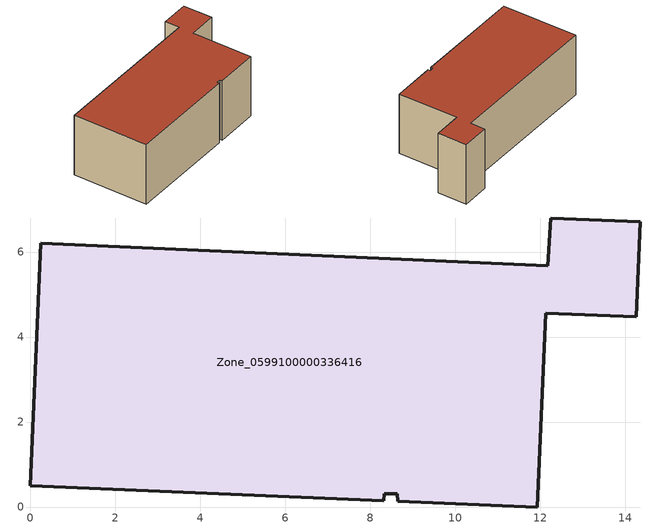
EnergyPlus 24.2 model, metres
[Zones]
Zone_0599100000336416
 floor ground (C_G): 11.93,0 8.64,0.14 8.63,0.31 8.33,0.31 8.32,0.15 0,0.5 0.24,6.21 12.18,5.68 12.24,6.8 14.35,6.71 14.26,4.47 12.13,4.56 z1.52
 wall outside (C_F): 14.35,6.71 12.24,6.8 12.18,5.68 0.24,6.21 0,0.5 8.32,0.15 8.33,0.31 8.63,0.31 8.64,0.14 11.93,0 12.13,4.56 14.26,4.47 14.35,6.71 z1.52:6.29
 roof outside (C_R): 8.64,0.14 11.93,0 12.13,4.56 14.26,4.47 14.35,6.71 12.24,6.8 12.18,5.68 0.24,6.21 0,0.5 8.32,0.15 8.33,0.31 8.63,0.31 z6.29
[BUILDING]
Pand.0599100000336416: North Axis=0; Terrain=City; Loads Convergence Tolerance Value=0.04; Temperature Convergence Tolerance Value=0.4; Solar Distribution=FullExterior; Maximum Number of Warmup Days=25; Minimum Number of Warmup Days=1
[Site:Location]
Rotterdam.The.Hague.AP_ZH_NLD Design_Conditions: Latitude=51.96; Longitude=4.45; Time Zone=1; Elevation=-4.5
[SITE:GROUNDTEMPERATURE:BUILDINGSURFACE]
18, 18, 18, 18, 18, 18, 18, 18, 18, 18, 18, 18
[MATERIAL] Thermal Absorptance=0.9; Solar Absorptance=0.7; Visible Absorptance=0.7
Name | Roughness | Thickness | Conductivity | Density | Specific Heat
G.TC.1975-1991 | MediumSmooth | 0.15 | 0.288461 | 540 | 1210
F.TC.1975-1991 | Rough | 0.3 | 0.230769 | 1920 | 840
R.TC.1975-1991 | MediumRough | 0.2 | 0.153846 | 1500 | 1000
[CONSTRUCTION]
C_G: G.TC.1975-1991
C_F: F.TC.1975-1991
C_R: R.TC.1975-1991
[ZONE]
Zone_0599100000336416: Type=1; Multiplier=1; Ceiling Height=Autocalculate; Volume=Autocalculate; Floor Area=autocalculate; Part of Total Floor Area=Yes
[ZONEINFILTRATION:DESIGNFLOWRATE]
Infil_Zone_0599100000336416: Zone or ZoneList or Space or SpaceList=Zone_0599100000336416; Schedule=AlwaysOn; Design Flow Rate Calculation Method=Flow/Area; Flow Rate per Floor Area=0.003; Constant Term Coefficient=1; Temperature Term Coefficient=0; Velocity Term Coefficient=0; Velocity Squared Term Coefficient=0
[HVACTEMPLATE:ZONE:IDEALLOADSAIRSYSTEM]
Zone_0599100000336416: Maximum Heating Supply Air Temperature=50; Minimum Cooling Supply Air Temperature=13; Maximum Heating Supply Air Humidity Ratio=0.0156; Minimum Cooling Supply Air Humidity Ratio=0.0077; Heating Limit=NoLimit; Cooling Limit=NoLimit; Dehumidification Control Type=ConstantSensibleHeatRatio; Cooling Sensible Heat Ratio=0.7; Dehumidification Setpoint=60; Humidification Control Type=None; Humidification Setpoint=30; Outdoor Air Method=None; Outdoor Air Flow Rate per Person=0.00944; Outdoor Air Flow Rate per Zone Floor Area=0; Outdoor Air Flow Rate per Zone=0; Demand Controlled Ventilation Type=None; Outdoor Air Economizer Type=NoEconomizer; Heat Recovery Type=None; Sensible Heat Recovery Effectiveness=0.7; Latent Heat Recovery Effectiveness=0.65
[ZONECONTROL:THERMOSTAT]
ThermostatControl_Zone_0599100000336416: Zone or ZoneList=Zone_0599100000336416; Control Type Schedule=DualSetpointControlType; Control 1=Thermostat_Zone_0599100000336416; Temperature Difference Between Cutout And Setpoint=0
[THERMOSTATSETPOINT:DUALSETPOINT]
Thermostat_Zone_0599100000336416: Heating Setpoint Temperature Schedule=HeatingSetpoint_Zone_0599100000336416; Cooling Setpoint Temperature Schedule=CoolingSetpoint_Zone_0599100000336416
[SCHEDULE:COMPACT]
HeatingSetpoint_Zone_0599100000336416: Through: 12/31, For: AllDays, Until: 24:00, 21
CoolingSetpoint_Zone_0599100000336416: Through: 12/31, For: AllDays, Until: 24:00, 24
DualSetpointControlType: Through: 12/31, For: AllDays, Until: 24:00, 4
AlwaysOn: Through: 12/31, For: AllDays, Until: 24:00, 1
